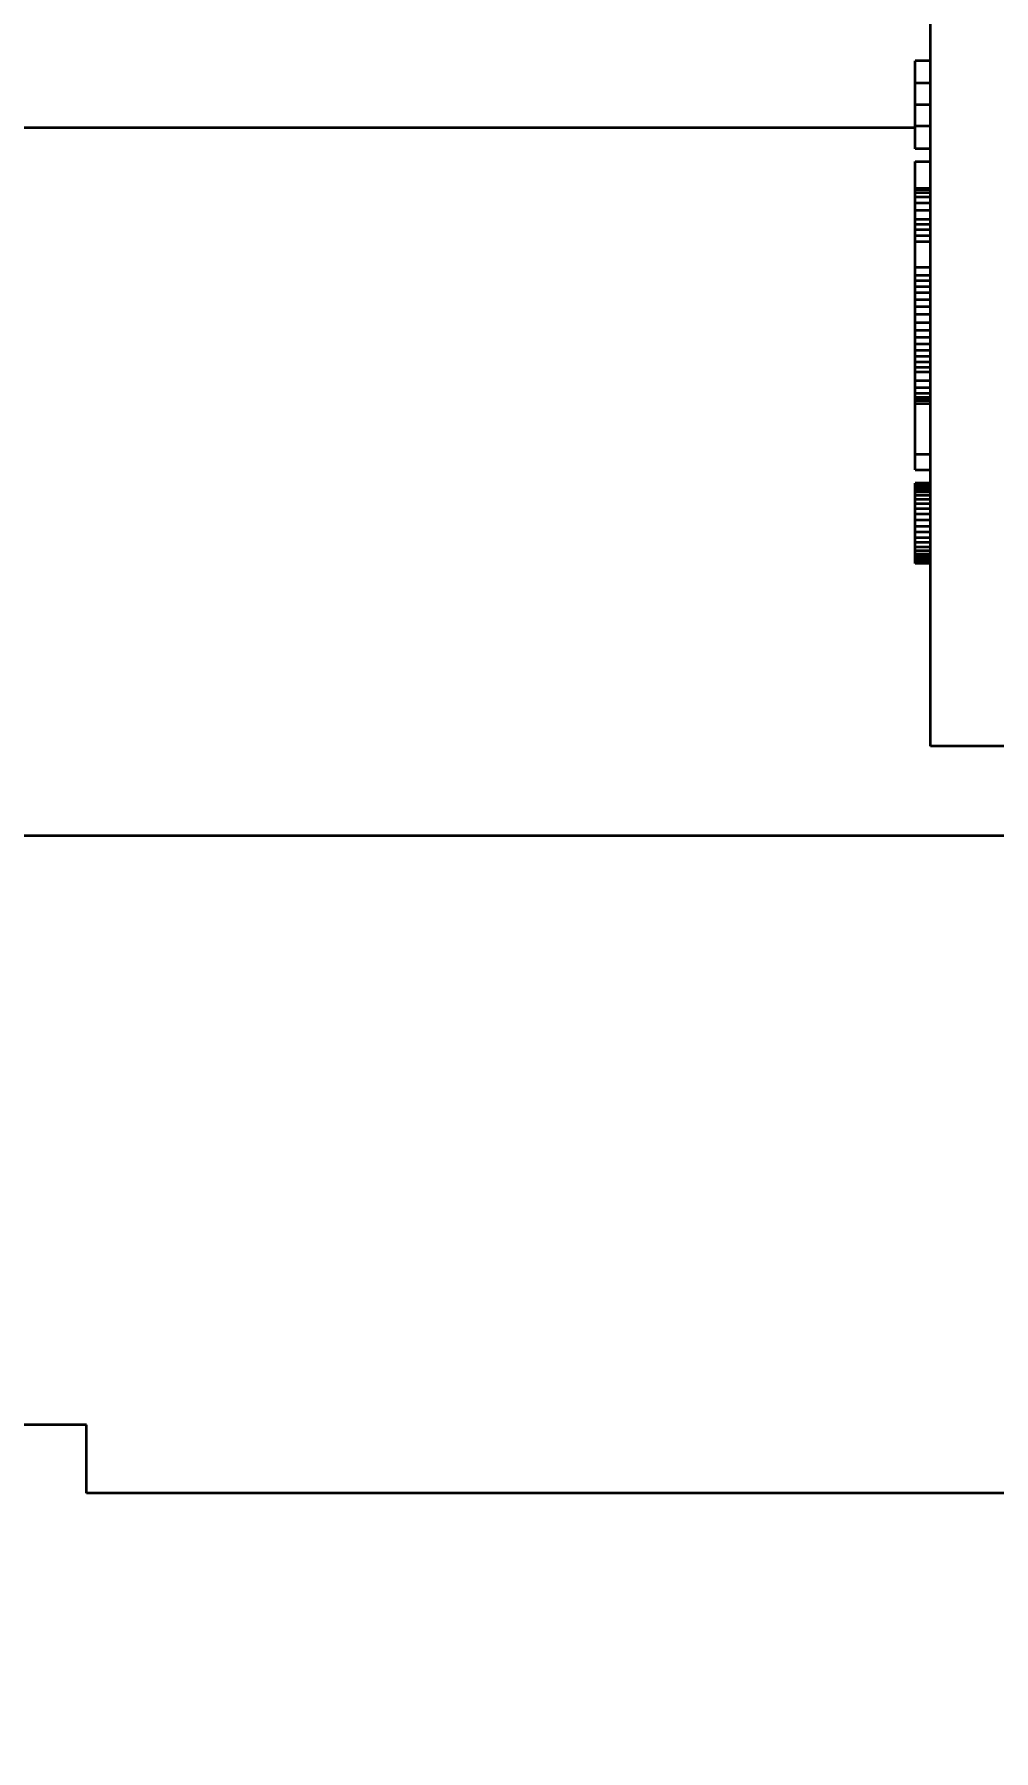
# Model space of a CAD drawing. Header units: millimetres. Extents: x 0 to 420, y 0 to 297.
# Drawn here: x 243.46 to 249.05, y 172.69 to 182.69 of the extents above; entities that cross this region are included whole.
import ezdxf

# ---------------------------------------------------------------- set-up
doc = ezdxf.new("R2010")
doc.units = ezdxf.units.MM
doc.layers.add('尺寸线层', color=150, linetype='Continuous')
doc.styles.add('SLDTEXTSTYLE2', font='TXT', dxfattribs={"width": 0.7})
doc.dimstyles.new('SLDDIMSTYLE0', dxfattribs={"dimtxt": 3.5, "dimasz": 3.302, "dimexe": 0, "dimexo": 0.0625, "dimgap": 0.875, "dimtad": 1, "dimdec": 1, "dimlfac": 100, "dimrnd": 1e-09, "dimzin": 12, "dimdsep": 46, "dimtxsty": 'SLDTEXTSTYLE2', "dimsah": 1, "dimcen": 0.09, "dimadec": 0, "dimazin": 3, "dimtfac": 1, "dimtdec": 3, "dimtofl": 0, "dimtmove": 0, "dimatfit": 3, "dimfxl": 0, "dimfrac": 2, "dimtolj": 1, "dimtzin": 12, "dimarcsym": 0})

# ---------------------------------------------------------------- blocks, each defined once
blk = doc.blocks.new('_D_6')
at = {"layer": '尺寸线层'}
for p, q in [((91.2154, 164.9172), (91.2154, 234.1922)), ((321.3154, 165.1871), (321.3154, 234.1922)), ((321.3154, 233.1922), (91.2154, 233.1922))]:
    blk.add_line(p, q, dxfattribs=at)
for points in [[(91.2154, 233.1922), (94.5174, 232.6842), (94.5174, 233.7002)], [(321.3154, 233.1922), (318.0134, 233.7002), (318.0134, 232.6842)]]:
    blk.add_solid(points, dxfattribs=at)
at = {"layer": '尺寸线层', "insert": (205.1726, 237.704), "char_height": 3.5, "attachment_point": 1, "style": 'SLDTEXTSTYLE2'}
blk.add_mtext('23010', dxfattribs=at)
blk = doc.blocks.new('_D_7')
at = {"layer": '尺寸线层'}
for p, q in [((70.597, 160.4022), (70.597, 246.1922)), ((332.8156, 175.1167), (332.8156, 246.1922)), ((332.8156, 245.1922), (70.597, 245.1922))]:
    blk.add_line(p, q, dxfattribs=at)
for points in [[(70.597, 245.1922), (73.899, 244.6842), (73.899, 245.7002)], [(332.8156, 245.1922), (329.5136, 245.7002), (329.5136, 244.6842)]]:
    blk.add_solid(points, dxfattribs=at)
at = {"layer": '尺寸线层', "insert": (202.8758, 249.704), "char_height": 3.5, "attachment_point": 1, "style": 'SLDTEXTSTYLE2'}
blk.add_mtext('26221.85', dxfattribs=at)
blk = doc.blocks.new('_D_8')
at = {"layer": '尺寸线层'}
blk.add_line((242.897, 185.5595), (232.897, 185.5595), dxfattribs=at)
for points in [[(232.897, 185.5595), (236.199, 185.0515), (236.199, 186.0675)], [(242.897, 185.5595), (239.595, 186.0675), (239.595, 185.0515)]]:
    blk.add_solid(points, dxfattribs=at)
at = {"layer": '尺寸线层', "insert": (234.7253, 190.0713), "char_height": 3.5, "attachment_point": 1, "style": 'SLDTEXTSTYLE2'}
blk.add_mtext('1000', dxfattribs=at)

msp = doc.modelspace()

# ---------------------------------------------------------------- linework, layer by layer
at = {"color": 7, "linetype": 'Continuous', "lineweight": 35}
for p, q in [((248.6826, 178.5422), (248.6826, 194.5502)), ((248.5926, 182.4027), (248.5926, 182.5338)), ((248.6826, 182.5338), (248.5926, 182.5338)), ((248.5926, 182.2773), (248.5926, 182.4027)), ((248.6826, 182.4027), (248.5926, 182.4027)), ((248.6826, 182.2773), (248.5926, 182.2773)), ((248.5926, 182.1519), (248.5926, 182.2773)), ((242.897, 182.1452), (248.5926, 182.1452)), ((248.6826, 182.1519), (248.5926, 182.1519)), ((248.5926, 182.0208), (248.5926, 182.1519)), ((248.6826, 182.0208), (248.5926, 182.0208)), ((248.5926, 181.9475), (248.6826, 181.9475)), ((248.5926, 181.7914), (248.5926, 181.9475)), ((248.5926, 181.7914), (248.6826, 181.7914)), ((248.5926, 181.7835), (248.5926, 181.7914)), ((248.5926, 181.7835), (248.6826, 181.7835)), ((248.5926, 181.7668), (248.5926, 181.7835)), ((248.5926, 181.7668), (248.6826, 181.7668)), ((248.5926, 181.7412), (248.5926, 181.7668)), ((248.5926, 181.7412), (248.6826, 181.7412)), ((248.5926, 181.7067), (248.5926, 181.7412)), ((248.5926, 181.7067), (248.6826, 181.7067)), ((248.5926, 181.6633), (248.5926, 181.7067)), ((248.5926, 181.6633), (248.6826, 181.6633)), ((248.5926, 181.6111), (248.5926, 181.6633)), ((248.5926, 181.6111), (248.6826, 181.6111)), ((248.5926, 181.5817), (248.5926, 181.6111)), ((248.5926, 181.5817), (248.6826, 181.5817)), ((248.5926, 181.55), (248.5926, 181.5817)), ((248.5926, 181.55), (248.6826, 181.55)), ((248.5926, 181.5162), (248.5926, 181.55)), ((248.5926, 181.5162), (248.6826, 181.5162)), ((248.5926, 181.4802), (248.5926, 181.5162)), ((248.5926, 181.4802), (248.6826, 181.4802)), ((248.5926, 181.332), (248.6826, 181.332)), ((248.5926, 181.2846), (248.5926, 181.332)), ((248.5926, 181.2846), (248.6826, 181.2846)), ((248.5926, 181.2536), (248.5926, 181.2846)), ((248.5926, 181.2536), (248.6826, 181.2536)), ((248.5926, 181.2198), (248.5926, 181.2536)), ((248.5926, 181.2198), (248.6826, 181.2198)), ((248.5926, 181.1833), (248.5926, 181.2198)), ((248.5926, 181.1833), (248.6826, 181.1833)), ((248.5926, 181.144), (248.5926, 181.1833)), ((248.5926, 181.144), (248.6826, 181.144)), ((248.5926, 181.1021), (248.5926, 181.144)), ((248.5926, 181.1021), (248.6826, 181.1021)), ((248.5926, 181.0573), (248.5926, 181.1021)), ((248.5926, 181.0573), (248.6826, 181.0573)), ((248.5926, 181.0099), (248.5926, 181.0573)), ((248.5926, 181.0099), (248.6826, 181.0099)), ((248.5926, 180.9652), (248.5926, 181.0099)), ((248.5926, 180.9652), (248.6826, 180.9652)), ((248.5926, 180.9237), (248.5926, 180.9652)), ((248.5926, 180.9237), (248.6826, 180.9237)), ((248.5926, 180.8844), (248.5926, 180.9237)), ((248.5926, 180.8844), (248.6826, 180.8844)), ((248.5926, 180.8473), (248.5926, 180.8844)), ((248.5926, 180.8473), (248.6826, 180.8473)), ((248.5926, 180.8124), (248.5926, 180.8473)), ((248.5926, 180.8124), (248.6826, 180.8124)), ((248.5926, 180.7798), (248.5926, 180.8124)), ((248.5926, 180.7798), (248.6826, 180.7798)), ((248.5926, 180.7493), (248.5926, 180.7798)), ((248.5926, 180.7493), (248.6826, 180.7493)), ((248.5926, 180.7211), (248.5926, 180.7493)), ((248.5926, 180.7211), (248.6826, 180.7211)), ((248.5926, 180.6713), (248.5926, 180.7211)), ((248.5926, 180.6713), (248.6826, 180.6713)), ((248.5926, 180.6304), (248.5926, 180.6713)), ((248.5926, 180.6304), (248.6826, 180.6304)), ((248.5926, 180.5983), (248.5926, 180.6304)), ((248.5926, 180.5983), (248.6826, 180.5983)), ((248.5926, 180.5751), (248.5926, 180.5983)), ((248.5926, 180.5751), (248.6826, 180.5751)), ((248.5926, 180.5608), (248.5926, 180.5751)), ((248.5926, 180.5608), (248.6826, 180.5608)), ((248.5926, 180.557), (248.5926, 180.5608)), ((248.5926, 180.557), (248.6826, 180.557)), ((248.5926, 180.556), (248.5926, 180.557)), ((248.5926, 180.556), (248.6826, 180.556)), ((248.5926, 180.5367), (248.5926, 180.556)), ((248.5926, 180.2435), (248.5926, 180.5367)), ((248.5926, 180.5367), (248.6826, 180.5367)), ((248.5926, 180.1519), (248.5926, 180.2435)), ((248.5926, 180.2435), (248.6826, 180.2435)), ((248.5926, 180.1519), (248.6826, 180.1519)), ((248.6826, 180.0746), (248.5926, 180.0746)), ((248.5926, 180.0734), (248.5926, 180.0746)), ((248.6826, 180.0734), (248.5926, 180.0734)), ((248.5926, 180.0689), (248.5926, 180.0734)), ((248.6826, 180.0689), (248.5926, 180.0689)), ((248.5926, 180.0614), (248.5926, 180.0689)), ((248.6826, 180.0614), (248.5926, 180.0614)), ((248.5926, 180.0509), (248.5926, 180.0614)), ((248.6826, 180.0509), (248.5926, 180.0509)), ((248.5926, 180.0374), (248.5926, 180.0509)), ((248.6826, 180.0374), (248.5926, 180.0374)), ((248.5926, 180.0209), (248.5926, 180.0374)), ((248.6826, 180.0209), (248.5926, 180.0209)), ((248.5926, 180.0014), (248.5926, 180.0209)), ((248.6826, 180.0014), (248.5926, 180.0014)), ((248.5926, 179.9788), (248.5926, 180.0014)), ((248.6826, 179.9788), (248.5926, 179.9788)), ((248.5926, 179.9533), (248.5926, 179.9788)), ((248.6826, 179.9533), (248.5926, 179.9533)), ((248.5926, 179.9248), (248.5926, 179.9533)), ((248.6826, 179.9248), (248.5926, 179.9248)), ((248.5926, 179.8933), (248.5926, 179.9248)), ((248.5926, 179.8588), (248.5926, 179.8933)), ((248.6826, 179.8933), (248.5926, 179.8933)), ((248.6826, 179.8588), (248.5926, 179.8588)), ((248.5926, 179.822), (248.5926, 179.8588)), ((248.5926, 179.7875), (248.5926, 179.822)), ((248.6826, 179.822), (248.5926, 179.822)), ((248.6826, 179.7875), (248.5926, 179.7875)), ((248.5926, 179.756), (248.5926, 179.7875)), ((248.6826, 179.756), (248.5926, 179.756)), ((248.5926, 179.7274), (248.5926, 179.756)), ((248.6826, 179.7274), (248.5926, 179.7274)), ((248.5926, 179.7019), (248.5926, 179.7274)), ((248.6826, 179.7019), (248.5926, 179.7019)), ((248.5926, 179.6794), (248.5926, 179.7019)), ((248.6826, 179.6794), (248.5926, 179.6794)), ((248.5926, 179.6599), (248.5926, 179.6794)), ((248.6826, 179.6599), (248.5926, 179.6599)), ((248.5926, 179.6513), (248.5926, 179.6599)), ((248.5926, 179.6513), (248.6826, 179.6513)), ((248.5926, 179.6362), (248.5926, 179.6513)), ((248.6826, 179.6362), (248.5926, 179.6362)), ((248.5926, 179.6242), (248.5926, 179.6362)), ((248.6826, 179.6242), (248.5926, 179.6242)), ((248.5926, 179.6152), (248.5926, 179.6242)), ((248.6826, 179.6152), (248.5926, 179.6152)), ((248.5926, 179.6092), (248.5926, 179.6152)), ((248.6826, 179.6092), (248.5926, 179.6092)), ((248.5926, 179.6062), (248.5926, 179.6092)), ((248.6826, 179.6062), (248.5926, 179.6062)), ((261.8943, 178.5422), (248.6826, 178.5422)), ((261.8943, 178.0202), (242.897, 178.0202)), ((243.767, 174.5909), (242.897, 174.5909)), ((243.767, 174.1922), (243.767, 174.5909)), ((254.903, 174.1922), (243.767, 174.1922))]:
    msp.add_line(p, q, dxfattribs=at)
msp.add_open_spline([(248.5926, 181.332), (248.5926, 181.3413), (248.5926, 181.36), (248.5926, 181.3957), (248.5926, 181.4357), (248.5926, 181.4653), (248.5926, 181.4802)], degree=3, dxfattribs=at)

# ---------------------------------------------------------------- dimensions: what is measured, and where the dimension line sits
at = {"layer": '尺寸线层'}
for base, p1, p2, picture, middle in [((70.597, 245.1922), (332.8156, 175.1167), (70.597, 160.4022), '_D_7', (209.0129, 245.1922)), ((91.2154, 233.1922), (321.3154, 165.1871), (91.2154, 164.9172), '_D_6', (209.0129, 233.1922)), ((232.897, 185.5595), (242.897, 174.5909), (232.897, 174.2722), '_D_8', (237.7976, 185.5595))]:
    dim = msp.add_linear_dim(base=base, p1=p1, p2=p2, angle=0, dimstyle='SLDDIMSTYLE0', dxfattribs=at)
    dim.commit()
    dim.dimension.update_dxf_attribs({"geometry": picture, "text_midpoint": middle, "dimtype": 160})

doc.saveas('drawing.dxf')
